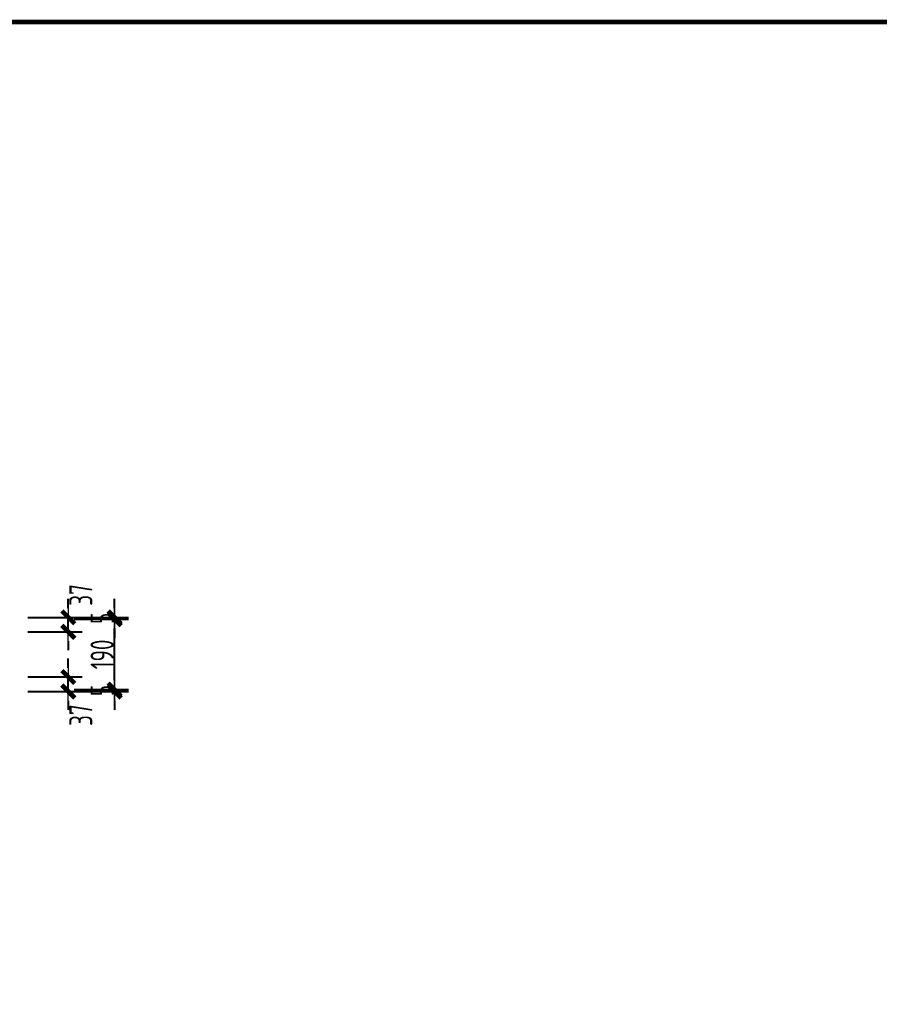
# Model space of a CAD drawing. Extents: x -85320 to 1679916, y -1321939 to 627.
# Drawn here: x 1103112 to 1112396, y -1087582 to -1076917 of the extents above; entities that cross this region are included whole.
import ezdxf

# ---------------------------------------------------------------- set-up
doc = ezdxf.new("R2010")
doc.units = 0
doc.header["$LTSCALE"] = 1000
doc.layers.add('BORDER', color=7, linetype='Continuous')
doc.layers.add('拉模', color=7, linetype='Continuous')
doc.layers.add('预制墙详图标注', color=3, linetype='Continuous', lineweight=18)
doc.styles.add('样式 1', font='yjkeng.shx', dxfattribs={"width": 0.7, "bigfont": 'yjkchn.shx'})
doc.dimstyles.new('盈建科结构', dxfattribs={"dimscale": 100, "dimtxt": 2.5, "dimasz": 1, "dimexe": 1.5, "dimexo": 0.625, "dimgap": 0.1, "dimtad": 1, "dimdec": 0, "dimrnd": 1, "dimzin": 0, "dimdsep": 46, "dimtxsty": '样式 1', "dimblk": '_yjkbk', "dimblk1": 'ARCHTICK', "dimblk2": 'ARCHTICK', "dimcen": 0.09, "dimadec": 0, "dimazin": 0, "dimtfac": 1, "dimtdec": 4, "dimtix": 1, "dimtmove": 2, "dimatfit": 3, "dimfxl": 1, "dimtolj": 1, "dimtzin": 0, "dimarcsym": 0})

# ---------------------------------------------------------------- blocks, each defined once
blk = doc.blocks.new('图框1')
at = {"layer": 'BORDER', "const_width": 50}
blk.add_lwpolyline([(1377779, -823089), (1377779, -783089), (1433679, -783089), (1433679, -823089)], close=True, dxfattribs=at)
blk = doc.blocks.new('_yjkbk')
blk.add_line((-1, 0), (1.5, 0))
blk.add_lwpolyline([(-0.7, -0.7, 0.5, 0.5, 0), (0.7, 0.7, 0.5, 0.5, 0)], format="xyseb")
blk = doc.blocks.new('*D3416')
at = {"layer": 'Defpoints', "color": 0, "transparency": 16777216}
for p in [(1103137, -1084015), (1103637, -1084015), (1103137, -1084171)]:
    blk.add_point(p, dxfattribs=at)
at = {"layer": '预制墙详图标注', "color": 0, "lineweight": -2, "transparency": 16777216}
for p, q in [((1103637, -1083915), (1103637, -1083815)), ((1103200, -1084015), (1103787, -1084015)), ((1103637, -1084171), (1103637, -1084015)), ((1103200, -1084171), (1103787, -1084171)), ((1103637, -1084271), (1103637, -1084371))]:
    blk.add_line(p, q, dxfattribs=at)
at = {"layer": '预制墙详图标注', "color": 0, "lineweight": -2, "transparency": 16777216, "xscale": 100, "yscale": 100, "zscale": 100}
for p, rotation in [((1103637, -1084015), 270), ((1103637, -1084171), 90)]:
    blk.add_blockref('_yjkbk', p, dxfattribs=dict(at, rotation=rotation))
at = {"layer": '预制墙详图标注', "color": 0, "transparency": 16777216, "insert": (1103897, -1084427), "char_height": 250, "attachment_point": 8, "rotation": 90, "style": '样式 1'}
blk.add_mtext('\\A1;37', dxfattribs=at)
blk = doc.blocks.new('_ArchTick')
at = {"color": 0, "linetype": 'ByBlock', "const_width": 0.4}
blk.add_lwpolyline([(-0.5, -0.5), (0.5, 0.5)], dxfattribs=at)
blk = doc.blocks.new('*D3417')
at = {"layer": 'Defpoints', "color": 0, "transparency": 16777216}
for p in [(1103137, -1083371), (1103637, -1083371), (1103137, -1083527)]:
    blk.add_point(p, dxfattribs=at)
at = {"layer": '预制墙详图标注', "color": 0, "lineweight": -2, "transparency": 16777216}
for p, q in [((1103637, -1083271), (1103637, -1083171)), ((1103200, -1083371), (1103787, -1083371)), ((1103637, -1083527), (1103637, -1083371)), ((1103200, -1083527), (1103787, -1083527)), ((1103637, -1083627), (1103637, -1083727))]:
    blk.add_line(p, q, dxfattribs=at)
at = {"layer": '预制墙详图标注', "color": 0, "lineweight": -2, "transparency": 16777216, "xscale": 100, "yscale": 100, "zscale": 100}
for p, rotation in [((1103637, -1083371), 270), ((1103637, -1083527), 90)]:
    blk.add_blockref('_yjkbk', p, dxfattribs=dict(at, rotation=rotation))
at = {"layer": '预制墙详图标注', "color": 0, "transparency": 16777216, "insert": (1103897, -1083129), "char_height": 250, "attachment_point": 8, "rotation": 90, "style": '样式 1'}
blk.add_mtext('\\A1;37', dxfattribs=at)
blk = doc.blocks.new('*D3418')
at = {"layer": 'Defpoints', "color": 0, "transparency": 16777216}
for p in [(1103637, -1083391), (1104137, -1083391), (1103637, -1084151)]:
    blk.add_point(p, dxfattribs=at)
at = {"layer": '预制墙详图标注', "color": 0, "lineweight": -2, "transparency": 16777216}
for p, q in [((1103700, -1083391), (1104287, -1083391)), ((1104137, -1084051), (1104137, -1083491)), ((1103700, -1084151), (1104287, -1084151))]:
    blk.add_line(p, q, dxfattribs=at)
at = {"layer": '预制墙详图标注', "color": 0, "lineweight": -2, "transparency": 16777216, "xscale": 100, "yscale": 100, "zscale": 100}
for p, rotation in [((1104137, -1083391), 90), ((1104137, -1084151), 270)]:
    blk.add_blockref('_yjkbk', p, dxfattribs=dict(at, rotation=rotation))
at = {"layer": '预制墙详图标注', "color": 0, "transparency": 16777216, "insert": (1104127, -1083771), "char_height": 250, "attachment_point": 8, "rotation": 90, "style": '样式 1'}
blk.add_mtext('\\A1;190', dxfattribs=at)
blk = doc.blocks.new('*D3419')
at = {"layer": 'Defpoints', "color": 0, "transparency": 16777216}
for p in [(1103637, -1083371), (1103637, -1083391), (1104137, -1083371)]:
    blk.add_point(p, dxfattribs=at)
at = {"layer": '预制墙详图标注', "color": 0, "lineweight": -2, "transparency": 16777216}
for p, q in [((1104137, -1083271), (1104137, -1083171)), ((1103700, -1083371), (1104287, -1083371)), ((1103700, -1083391), (1104287, -1083391)), ((1104137, -1083391), (1104137, -1083371)), ((1104137, -1083491), (1104137, -1083591))]:
    blk.add_line(p, q, dxfattribs=at)
at = {"layer": '预制墙详图标注', "color": 0, "lineweight": -2, "transparency": 16777216, "xscale": 100, "yscale": 100, "zscale": 100}
for p, rotation in [((1104137, -1083391), 90), ((1104137, -1083371), 270)]:
    blk.add_blockref('_yjkbk', p, dxfattribs=dict(at, rotation=rotation))
at = {"layer": '预制墙详图标注', "color": 0, "transparency": 16777216, "insert": (1104127, -1083381), "char_height": 250, "attachment_point": 8, "rotation": 90, "style": '样式 1'}
blk.add_mtext('\\A1;5', dxfattribs=at)
blk = doc.blocks.new('*D3420')
at = {"layer": 'Defpoints', "color": 0, "transparency": 16777216}
for p in [(1103637, -1084151), (1104137, -1084151), (1103637, -1084171)]:
    blk.add_point(p, dxfattribs=at)
at = {"layer": '预制墙详图标注', "color": 0, "lineweight": -2, "transparency": 16777216}
for p, q in [((1104137, -1084051), (1104137, -1083951)), ((1103700, -1084151), (1104287, -1084151)), ((1104137, -1084171), (1104137, -1084151)), ((1103700, -1084171), (1104287, -1084171)), ((1104137, -1084271), (1104137, -1084371))]:
    blk.add_line(p, q, dxfattribs=at)
at = {"layer": '预制墙详图标注', "color": 0, "lineweight": -2, "transparency": 16777216, "xscale": 100, "yscale": 100, "zscale": 100}
for p, rotation in [((1104137, -1084171), 90), ((1104137, -1084151), 270)]:
    blk.add_blockref('_yjkbk', p, dxfattribs=dict(at, rotation=rotation))
at = {"layer": '预制墙详图标注', "color": 0, "transparency": 16777216, "insert": (1104127, -1084161), "char_height": 250, "attachment_point": 8, "rotation": 90, "style": '样式 1'}
blk.add_mtext('\\A1;5', dxfattribs=at)

msp = doc.modelspace()

# ---------------------------------------------------------------- block references
at = {"layer": '拉模', "color": 3}
msp.add_blockref('图框1', (-292339.171, -293853.476), dxfattribs=at)

# ---------------------------------------------------------------- dimensions: what is measured, and where the dimension line sits
at = {"layer": '预制墙详图标注'}
for base, p1, p2, picture, middle in [((1103637.303, -1083370.706), (1103137.303, -1083526.706), (1103137.303, -1083370.706), '*D3417', (1103772.303, -1083129.126)), ((1103637.303, -1084014.706), (1103137.303, -1084170.706), (1103137.303, -1084014.706), '*D3416', (1103772.303, -1084427.258))]:
    dim = msp.add_linear_dim(base=base, p1=p1, p2=p2, angle=90, text='37', dimstyle='盈建科结构', override={"dimlfac": 0.25, "dimrnd": 5}, dxfattribs=at)
    dim.commit()
    dim.dimension.update_dxf_attribs({"geometry": picture, "text_midpoint": middle, "dimtype": 161})
for p1, p2, picture, middle in [((1103637.303, -1083390.706), (1103637.303, -1083370.706), '*D3419', (1104002.303, -1083380.706)), ((1103637.303, -1084150.706), (1103637.303, -1083390.706), '*D3418', (1104002.303, -1083770.706)), ((1103637.303, -1084170.706), (1103637.303, -1084150.706), '*D3420', (1104002.303, -1084160.706))]:
    dim = msp.add_aligned_dim(p1=p1, p2=p2, distance=-500, dimstyle='盈建科结构', override={"dimscale": 100, "dimtxt": 2.5, "dimasz": 1, "dimexe": 1.5, "dimexo": 0.625, "dimgap": 0.1, "dimtad": 1, "dimlfac": 0.25, "dimrnd": 5, "dimdle": 0, "dimtix": 1, "dimfxlon": 0}, dxfattribs=at)
    dim.commit()
    dim.dimension.update_dxf_attribs({"geometry": picture, "text_midpoint": middle})

doc.saveas('drawing.dxf')
